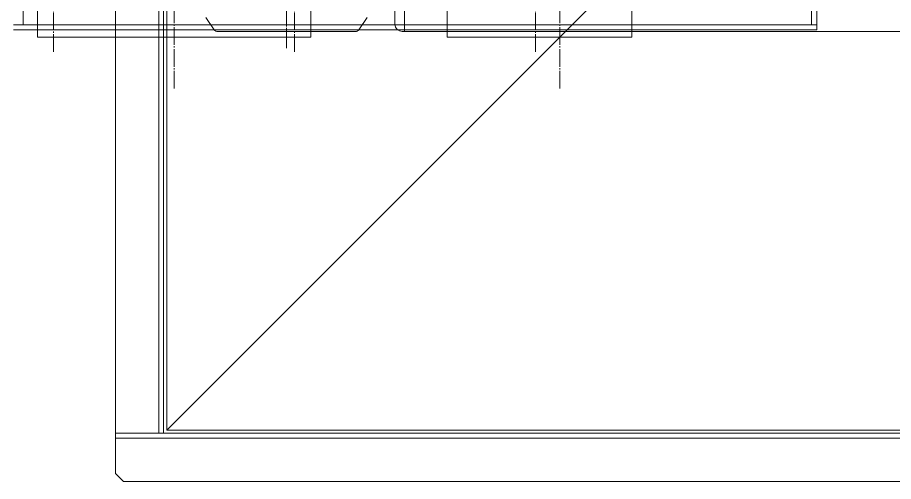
# Model space of a CAD drawing. Units: millimetres at full size. Extents: x -21196 to 21204, y -11807 to 11807.
# Drawn here: x -7791 to -7245, y -390 to -101 of the extents above; entities that cross this region are included whole.
import ezdxf

# ---------------------------------------------------------------- set-up
doc = ezdxf.new("R2010")
doc.units = ezdxf.units.MM
doc.header["$LTSCALE"] = 0.5
doc.linetypes.add('USER4', pattern=[27.1, 22, -1.7, 1.7, -1.7])
doc.layers.add('1-0_設備-5(241129配置図菊池追記(立面図).jww)(機器配置図 260128.dwg)', color=7, linetype='Continuous', lineweight=9)

msp = doc.modelspace()

# ---------------------------------------------------------------- linework, layer by layer
at = {"layer": '1-0_設備-5(241129配置図菊池追記(立面図).jww)(機器配置図 260128.dwg)', "linetype": 'USER4'}
for p, q in [((-7623.0977, -120.5335), (-7623.0977, 196.8186)), ((-7693.0566, -145.6152), (-7693.0566, 139.8529)), ((-7453.0566, -145.6152), (-7453.0566, 139.8529)), ((-7768.0566, -122.8442), (-7768.0566, -59.7928)), ((-7618.0566, -122.8442), (-7618.0566, -59.7928)), ((-7468.0566, -122.8442), (-7468.0566, -59.7928))]:
    msp.add_line(p, q, dxfattribs=at)
at = {"layer": '1-0_設備-5(241129配置図菊池追記(立面図).jww)(機器配置図 260128.dwg)'}
for p, q in [((-7697.5977, -358.1471), (-7347.5977, -8.1471)), ((-7778.0566, -113.6471), (-7778.0566, -58.1471)), ((-7608.0566, -113.6471), (-7608.0566, -58.1471)), ((-7523.0566, -113.6471), (-7523.0566, -55.1471)), ((-7408.0566, -113.6471), (-7408.0566, -55.1471)), ((-7702.5977, -60.1471), (-7702.5977, -360.1471)), ((-7549.5977, -60.1471), (-7549.5977, -110.1471)), ((-7787.0566, -69.1471), (-7787.0566, -105.9471)), ((-7296.2566, -105.9471), (-7296.2566, -69.1471)), ((-7293.0566, -109.1471), (-7293.0566, -69.1471)), ((-7555.5977, -105.6471), (-7555.5977, -72.6471)), ((-7673.3722, -101.4677), (-7668.0711, -109.0384)), ((-7572.8232, -101.4677), (-7578.1243, -109.0384)), ((-7793.0566, -105.9471), (-7293.0566, -105.9471)), ((-7793.0566, -109.1471), (-7293.0566, -109.1471)), ((-7778.0566, -113.6471), (-7608.0566, -113.6471)), ((-7665.9413, -110.1471), (-7623.0977, -110.1471)), ((-7580.2541, -110.1471), (-7623.0977, -110.1471)), ((-7551.0977, -110.1471), (-7549.5977, -110.1471)), ((-7523.0566, -113.6471), (-7408.0566, -113.6471)), ((-6669.5977, -363.1471), (-7729.5977, -363.1471))]:
    msp.add_line(p, q, dxfattribs=at)
msp.add_lwpolyline([(-7699.5977, 339.8529), (-7724.5977, 339.8529), (-7729.5977, 344.8529), (-7729.5977, 639.8529), (-7699.5977, 639.8529), (-7699.5977, -360.1471), (-7729.5977, -360.1471), (-7729.5977, -65.1471), (-7724.5977, -60.1471), (-7699.5977, -60.1471)], dxfattribs=at)
for points in [[(-7699.5977, 639.8529), (-6699.5977, 639.8529), (-6699.5977, -360.1471), (-7699.5977, -360.1471)], [(-7697.5977, 637.8529), (-6701.5977, 637.8529), (-6701.5977, -358.1471), (-7697.5977, -358.1471)], [(-6999.5977, -110.1471), (-7549.5977, -110.1471), (-7549.5977, -60.1471), (-6999.5977, -60.1471)], [(-6669.5977, -360.1471), (-7729.5977, -360.1471), (-7729.5977, -385.1471), (-7724.5977, -390.1471), (-6674.5977, -390.1471), (-6669.5977, -385.1471)]]:
    msp.add_lwpolyline(points, close=True, dxfattribs=at)
for centre, radius, start, end in [((-7665.9413, -107.5471), 2.6, 215, 270), ((-7580.2541, -107.5471), 2.6, 270, 325), ((-7551.0977, -105.6471), 4.5, 180, 270)]:
    msp.add_arc(centre, radius, start, end, dxfattribs=at)

doc.saveas('drawing.dxf')
